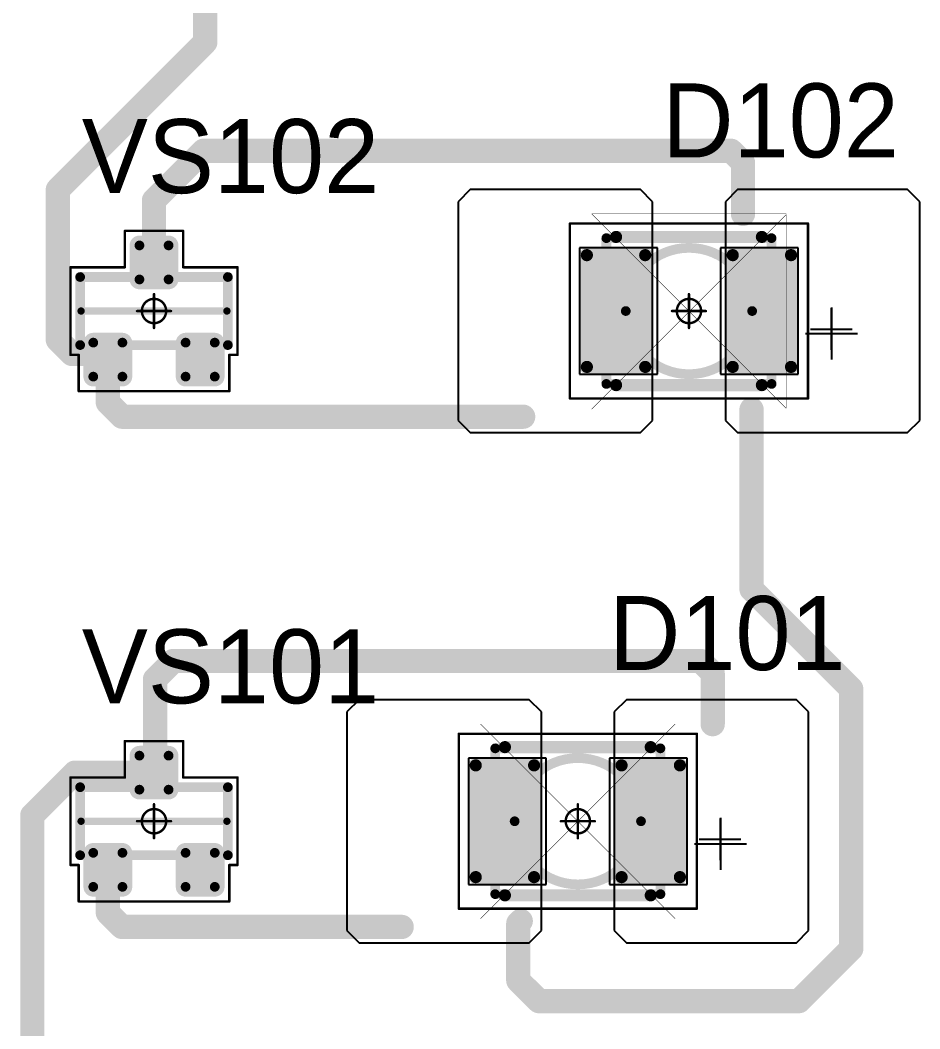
# Model space of a CAD drawing. Header units: millimetres. Extents: x 0 to 395, y 0 to 190.
# Drawn here: x 333.52 to 352.04, y 62.76 to 83.51 of the extents above; entities that cross this region are included whole.
import ezdxf

# ---------------------------------------------------------------- set-up
doc = ezdxf.new("R2010")
doc.units = ezdxf.units.MM
for name, color, linetype in [('Mechanical13', 56, 'Continuous'), ('Mechanical15', 56, 'Continuous'), ('Mechanical5', 56, 'Continuous'), ('TopLayer', 1, 'Continuous'), ('TopOverlay', 2, 'Continuous'), ('TopPaste', 8, 'Continuous'), ('TopSolder', 216, 'Continuous')]:
    doc.layers.add(name, color=color, linetype=linetype)

# ---------------------------------------------------------------- blocks, each defined once
blk = doc.blocks.new('SOT23_1082')
at = {"layer": 'Mechanical13', "const_width": 0.2}
for points in [[(-0.7, 1.52), (0.7, 1.52)], [(-0.7, 1.52), (-0.7, -1.52)], [(0.7, 1.52), (0.7, -1.52)], [(-0.7, -1.52), (0.7, -1.52)]]:
    blk.add_lwpolyline(points, dxfattribs=at)
at = {"layer": 'Mechanical13', "const_width": 0.1}
for points in [[(-0.75, 1.52, 1), (-0.65, 1.52, 1)], [(-0.75, 1.52, 1), (-0.65, 1.52, 1)], [(0.65, 1.52, 1), (0.75, 1.52, 1)], [(0.65, 1.52, 1), (0.75, 1.52, 1)], [(-0.75, -1.52, 1), (-0.65, -1.52, 1)], [(-0.75, -1.52, 1), (-0.65, -1.52, 1)], [(0.65, -1.52, 1), (0.75, -1.52, 1)], [(0.65, -1.52, 1), (0.75, -1.52, 1)]]:
    blk.add_lwpolyline(points, format="xyb", close=True, dxfattribs=at)
at = {"layer": 'Mechanical15', "const_width": 0.05}
for points in [[(-0.9, 1.72), (-0.9, 1.55)], [(-0.9, 1.72), (0.9, 1.72)], [(0.9, 1.72), (0.9, 0.6)], [(-1.65, 1.55), (-1.65, -1.55)], [(-1.65, 1.55), (-0.9, 1.55)], [(0.9, 0.6), (1.65, 0.6)], [(1.65, 0.6), (1.65, -0.6)], [(0, 0.35), (0, -0.35)], [(-0.35, 0), (0.35, 0)], [(0.9, -0.6), (1.65, -0.6)], [(0.9, -0.6), (0.9, -1.72)], [(-1.65, -1.55), (-0.9, -1.55)], [(-0.9, -1.55), (-0.9, -1.72)], [(-0.9, -1.72), (0.9, -1.72)]]:
    blk.add_lwpolyline(points, dxfattribs=at)
at = {"layer": 'Mechanical15'}
for points, const_width in [([(-0.913, 1.72, 1), (-0.888, 1.72, 1)], 0.025), ([(-0.913, 1.72, 1), (-0.888, 1.72, 1)], 0.025), ([(0.888, 1.72, 1), (0.913, 1.72, 1)], 0.025), ([(0.888, 1.72, 1), (0.913, 1.72, 1)], 0.025), ([(-1.662, 1.55, 1), (-1.637, 1.55, 1)], 0.025), ([(-1.662, 1.55, 1), (-1.637, 1.55, 1)], 0.025), ([(-0.913, 1.55, 1), (-0.888, 1.55, 1)], 0.025), ([(-0.913, 1.55, 1), (-0.888, 1.55, 1)], 0.025), ([(0.888, 0.6, 1), (0.913, 0.6, 1)], 0.025), ([(0.888, 0.6, 1), (0.913, 0.6, 1)], 0.025), ([(1.637, 0.6, 1), (1.662, 0.6, 1)], 0.025), ([(1.637, 0.6, 1), (1.662, 0.6, 1)], 0.025), ([(0.25, 0, 1), (-0.25, 0, 1)], 0.05), ([(-0.012, 0.35, 1), (0.012, 0.35, 1)], 0.025), ([(-0.362, 0, 1), (-0.337, 0, 1)], 0.025), ([(-0.262, 0, 1), (-0.238, 0, 1)], 0.025), ([(0.238, 0, 1), (0.262, 0, 1)], 0.025), ([(0.337, 0, 1), (0.362, 0, 1)], 0.025), ([(-0.012, -0.35, 1), (0.012, -0.35, 1)], 0.025), ([(0.888, -0.6, 1), (0.913, -0.6, 1)], 0.025), ([(0.888, -0.6, 1), (0.913, -0.6, 1)], 0.025), ([(1.637, -0.6, 1), (1.662, -0.6, 1)], 0.025), ([(1.637, -0.6, 1), (1.662, -0.6, 1)], 0.025), ([(-1.662, -1.55, 1), (-1.637, -1.55, 1)], 0.025), ([(-1.662, -1.55, 1), (-1.637, -1.55, 1)], 0.025), ([(-0.913, -1.55, 1), (-0.888, -1.55, 1)], 0.025), ([(-0.913, -1.55, 1), (-0.888, -1.55, 1)], 0.025), ([(-0.913, -1.72, 1), (-0.888, -1.72, 1)], 0.025), ([(-0.913, -1.72, 1), (-0.888, -1.72, 1)], 0.025), ([(0.888, -1.72, 1), (0.913, -1.72, 1)], 0.025), ([(0.888, -1.72, 1), (0.913, -1.72, 1)], 0.025)]:
    blk.add_lwpolyline(points, format="xyb", close=True, dxfattribs=dict(at, const_width=const_width))
at = {"layer": 'TopLayer', "const_width": 0.1}
for points in [[(-1.4, 1.25, 1), (-1.3, 1.25, 1)], [(-0.7, 1.25, 1), (-0.6, 1.25, 1)], [(-1.4, 0.65, 1), (-1.3, 0.65, 1)], [(-0.7, 0.65, 1), (-0.6, 0.65, 1)], [(0.6, 0.3, 1), (0.7, 0.3, 1)], [(1.3, 0.3, 1), (1.4, 0.3, 1)], [(0.6, -0.3, 1), (0.7, -0.3, 1)], [(1.3, -0.3, 1), (1.4, -0.3, 1)], [(-1.4, -0.65, 1), (-1.3, -0.65, 1)], [(-0.7, -0.65, 1), (-0.6, -0.65, 1)], [(-1.4, -1.25, 1), (-1.3, -1.25, 1)], [(-0.7, -1.25, 1), (-0.6, -1.25, 1)]]:
    blk.add_lwpolyline(points, format="xyb", close=True, dxfattribs=at)
at = {"layer": 'TopLayer'}
for points in [[(-1.45, 1.25), (-1.45, 0.65), (-0.55, 1.25), (-0.55, 0.65)], [(-1.35, 1.35), (-1.35, 0.55), (-0.65, 1.35), (-0.65, 0.55)], [(0.55, 0.3), (0.55, -0.3), (1.45, 0.3), (1.45, -0.3)], [(0.65, 0.4), (0.65, -0.4), (1.35, 0.4), (1.35, -0.4)], [(-1.35, -0.55), (-1.35, -1.35), (-0.65, -0.55), (-0.65, -1.35)], [(-1.45, -0.65), (-1.45, -1.25), (-0.55, -0.65), (-0.55, -1.25)]]:
    blk.add_solid(points, dxfattribs=at)
at = {"layer": 'TopOverlay', "const_width": 0.15}
blk.add_lwpolyline([(0, 1.5), (0, -1.5)], dxfattribs=at)
at = {"layer": 'TopOverlay', "const_width": 0.075}
for points in [[(-0.038, 1.5, 1), (0.038, 1.5, 1)], [(-0.038, -1.5, 1), (0.038, -1.5, 1)]]:
    blk.add_lwpolyline(points, format="xyb", close=True, dxfattribs=at)
at = {"layer": 'TopPaste', "const_width": 0.075}
for points in [[(-1.387, 1.25, 1), (-1.313, 1.25, 1)], [(-0.687, 1.25, 1), (-0.613, 1.25, 1)], [(-1.387, 0.65, 1), (-1.313, 0.65, 1)], [(-0.687, 0.65, 1), (-0.613, 0.65, 1)], [(0.613, 0.3, 1), (0.687, 0.3, 1)], [(1.313, 0.3, 1), (1.387, 0.3, 1)], [(0.613, -0.3, 1), (0.687, -0.3, 1)], [(1.313, -0.3, 1), (1.387, -0.3, 1)], [(-1.387, -0.65, 1), (-1.313, -0.65, 1)], [(-0.687, -0.65, 1), (-0.613, -0.65, 1)], [(-1.387, -1.25, 1), (-1.313, -1.25, 1)], [(-0.687, -1.25, 1), (-0.613, -1.25, 1)]]:
    blk.add_lwpolyline(points, format="xyb", close=True, dxfattribs=at)
at = {"layer": 'TopPaste'}
for points in [[(-1.425, 1.25), (-1.425, 0.65), (-0.575, 1.25), (-0.575, 0.65)], [(-1.35, 1.325), (-1.35, 0.575), (-0.65, 1.325), (-0.65, 0.575)], [(0.575, 0.3), (0.575, -0.3), (1.425, 0.3), (1.425, -0.3)], [(0.65, 0.375), (0.65, -0.375), (1.35, 0.375), (1.35, -0.375)], [(-1.35, -0.575), (-1.35, -1.325), (-0.65, -0.575), (-0.65, -1.325)], [(-1.425, -0.65), (-1.425, -1.25), (-0.575, -0.65), (-0.575, -1.25)]]:
    blk.add_solid(points, dxfattribs=at)
at = {"layer": 'TopSolder', "const_width": 0.202}
for points in [[(-1.451, 1.25, 1), (-1.249, 1.25, 1)], [(-0.751, 1.25, 1), (-0.549, 1.25, 1)], [(-1.451, 0.65, 1), (-1.249, 0.65, 1)], [(-0.751, 0.65, 1), (-0.549, 0.65, 1)], [(0.549, 0.3, 1), (0.751, 0.3, 1)], [(1.249, 0.3, 1), (1.451, 0.3, 1)], [(0.549, -0.3, 1), (0.751, -0.3, 1)], [(1.249, -0.3, 1), (1.451, -0.3, 1)], [(-1.451, -0.65, 1), (-1.249, -0.65, 1)], [(-0.751, -0.65, 1), (-0.549, -0.65, 1)], [(-1.451, -1.25, 1), (-1.249, -1.25, 1)], [(-0.751, -1.25, 1), (-0.549, -1.25, 1)]]:
    blk.add_lwpolyline(points, format="xyb", close=True, dxfattribs=at)
at = {"layer": 'TopSolder'}
for points in [[(-1.552, 1.25), (-1.552, 0.65), (-0.448, 1.25), (-0.448, 0.65)], [(-1.35, 1.452), (-1.35, 0.448), (-0.65, 1.452), (-0.65, 0.448)], [(0.65, 0.502), (0.65, -0.502), (1.35, 0.502), (1.35, -0.502)], [(0.448, 0.3), (0.448, -0.3), (1.552, 0.3), (1.552, -0.3)], [(-1.35, -0.448), (-1.35, -1.452), (-0.65, -0.448), (-0.65, -1.452)], [(-1.552, -0.65), (-1.552, -1.25), (-0.448, -0.65), (-0.448, -1.25)]]:
    blk.add_solid(points, dxfattribs=at)
blk = doc.blocks.new('SOT23_1083')
at = {"layer": 'Mechanical13', "const_width": 0.2}
for points in [[(-0.7, 1.52), (0.7, 1.52)], [(-0.7, 1.52), (-0.7, -1.52)], [(0.7, 1.52), (0.7, -1.52)], [(-0.7, -1.52), (0.7, -1.52)]]:
    blk.add_lwpolyline(points, dxfattribs=at)
at = {"layer": 'Mechanical13', "const_width": 0.1}
for points in [[(-0.75, 1.52, 1), (-0.65, 1.52, 1)], [(-0.75, 1.52, 1), (-0.65, 1.52, 1)], [(0.65, 1.52, 1), (0.75, 1.52, 1)], [(0.65, 1.52, 1), (0.75, 1.52, 1)], [(-0.75, -1.52, 1), (-0.65, -1.52, 1)], [(-0.75, -1.52, 1), (-0.65, -1.52, 1)], [(0.65, -1.52, 1), (0.75, -1.52, 1)], [(0.65, -1.52, 1), (0.75, -1.52, 1)]]:
    blk.add_lwpolyline(points, format="xyb", close=True, dxfattribs=at)
at = {"layer": 'Mechanical15', "const_width": 0.05}
for points in [[(-0.9, 1.72), (-0.9, 1.55)], [(-0.9, 1.72), (0.9, 1.72)], [(0.9, 1.72), (0.9, 0.6)], [(-1.65, 1.55), (-1.65, -1.55)], [(-1.65, 1.55), (-0.9, 1.55)], [(0.9, 0.6), (1.65, 0.6)], [(1.65, 0.6), (1.65, -0.6)], [(0, 0.35), (0, -0.35)], [(-0.35, 0), (0.35, 0)], [(0.9, -0.6), (1.65, -0.6)], [(0.9, -0.6), (0.9, -1.72)], [(-1.65, -1.55), (-0.9, -1.55)], [(-0.9, -1.55), (-0.9, -1.72)], [(-0.9, -1.72), (0.9, -1.72)]]:
    blk.add_lwpolyline(points, dxfattribs=at)
at = {"layer": 'Mechanical15'}
for points, const_width in [([(-0.913, 1.72, 1), (-0.888, 1.72, 1)], 0.025), ([(-0.913, 1.72, 1), (-0.888, 1.72, 1)], 0.025), ([(0.888, 1.72, 1), (0.913, 1.72, 1)], 0.025), ([(0.888, 1.72, 1), (0.913, 1.72, 1)], 0.025), ([(-1.662, 1.55, 1), (-1.637, 1.55, 1)], 0.025), ([(-1.662, 1.55, 1), (-1.637, 1.55, 1)], 0.025), ([(-0.913, 1.55, 1), (-0.888, 1.55, 1)], 0.025), ([(-0.913, 1.55, 1), (-0.888, 1.55, 1)], 0.025), ([(0.888, 0.6, 1), (0.913, 0.6, 1)], 0.025), ([(0.888, 0.6, 1), (0.913, 0.6, 1)], 0.025), ([(1.637, 0.6, 1), (1.662, 0.6, 1)], 0.025), ([(1.637, 0.6, 1), (1.662, 0.6, 1)], 0.025), ([(0.25, 0, 1), (-0.25, 0, 1)], 0.05), ([(-0.012, 0.35, 1), (0.012, 0.35, 1)], 0.025), ([(-0.362, 0, 1), (-0.337, 0, 1)], 0.025), ([(-0.262, 0, 1), (-0.238, 0, 1)], 0.025), ([(0.238, 0, 1), (0.262, 0, 1)], 0.025), ([(0.337, 0, 1), (0.362, 0, 1)], 0.025), ([(-0.012, -0.35, 1), (0.012, -0.35, 1)], 0.025), ([(0.888, -0.6, 1), (0.913, -0.6, 1)], 0.025), ([(0.888, -0.6, 1), (0.913, -0.6, 1)], 0.025), ([(1.637, -0.6, 1), (1.662, -0.6, 1)], 0.025), ([(1.637, -0.6, 1), (1.662, -0.6, 1)], 0.025), ([(-1.662, -1.55, 1), (-1.637, -1.55, 1)], 0.025), ([(-1.662, -1.55, 1), (-1.637, -1.55, 1)], 0.025), ([(-0.913, -1.55, 1), (-0.888, -1.55, 1)], 0.025), ([(-0.913, -1.55, 1), (-0.888, -1.55, 1)], 0.025), ([(-0.913, -1.72, 1), (-0.888, -1.72, 1)], 0.025), ([(-0.913, -1.72, 1), (-0.888, -1.72, 1)], 0.025), ([(0.888, -1.72, 1), (0.913, -1.72, 1)], 0.025), ([(0.888, -1.72, 1), (0.913, -1.72, 1)], 0.025)]:
    blk.add_lwpolyline(points, format="xyb", close=True, dxfattribs=dict(at, const_width=const_width))
at = {"layer": 'TopLayer', "const_width": 0.1}
for points in [[(-1.4, 1.25, 1), (-1.3, 1.25, 1)], [(-0.7, 1.25, 1), (-0.6, 1.25, 1)], [(-1.4, 0.65, 1), (-1.3, 0.65, 1)], [(-0.7, 0.65, 1), (-0.6, 0.65, 1)], [(0.6, 0.3, 1), (0.7, 0.3, 1)], [(1.3, 0.3, 1), (1.4, 0.3, 1)], [(0.6, -0.3, 1), (0.7, -0.3, 1)], [(1.3, -0.3, 1), (1.4, -0.3, 1)], [(-1.4, -0.65, 1), (-1.3, -0.65, 1)], [(-0.7, -0.65, 1), (-0.6, -0.65, 1)], [(-1.4, -1.25, 1), (-1.3, -1.25, 1)], [(-0.7, -1.25, 1), (-0.6, -1.25, 1)]]:
    blk.add_lwpolyline(points, format="xyb", close=True, dxfattribs=at)
at = {"layer": 'TopLayer'}
for points in [[(-1.45, 1.25), (-1.45, 0.65), (-0.55, 1.25), (-0.55, 0.65)], [(-1.35, 1.35), (-1.35, 0.55), (-0.65, 1.35), (-0.65, 0.55)], [(0.55, 0.3), (0.55, -0.3), (1.45, 0.3), (1.45, -0.3)], [(0.65, 0.4), (0.65, -0.4), (1.35, 0.4), (1.35, -0.4)], [(-1.35, -0.55), (-1.35, -1.35), (-0.65, -0.55), (-0.65, -1.35)], [(-1.45, -0.65), (-1.45, -1.25), (-0.55, -0.65), (-0.55, -1.25)]]:
    blk.add_solid(points, dxfattribs=at)
at = {"layer": 'TopOverlay', "const_width": 0.15}
blk.add_lwpolyline([(0, 1.5), (0, -1.5)], dxfattribs=at)
at = {"layer": 'TopOverlay', "const_width": 0.075}
for points in [[(-0.038, 1.5, 1), (0.038, 1.5, 1)], [(-0.038, -1.5, 1), (0.038, -1.5, 1)]]:
    blk.add_lwpolyline(points, format="xyb", close=True, dxfattribs=at)
at = {"layer": 'TopPaste', "const_width": 0.075}
for points in [[(-1.387, 1.25, 1), (-1.313, 1.25, 1)], [(-0.687, 1.25, 1), (-0.613, 1.25, 1)], [(-1.387, 0.65, 1), (-1.313, 0.65, 1)], [(-0.687, 0.65, 1), (-0.613, 0.65, 1)], [(0.613, 0.3, 1), (0.687, 0.3, 1)], [(1.313, 0.3, 1), (1.387, 0.3, 1)], [(0.613, -0.3, 1), (0.687, -0.3, 1)], [(1.313, -0.3, 1), (1.387, -0.3, 1)], [(-1.387, -0.65, 1), (-1.313, -0.65, 1)], [(-0.687, -0.65, 1), (-0.613, -0.65, 1)], [(-1.387, -1.25, 1), (-1.313, -1.25, 1)], [(-0.687, -1.25, 1), (-0.613, -1.25, 1)]]:
    blk.add_lwpolyline(points, format="xyb", close=True, dxfattribs=at)
at = {"layer": 'TopPaste'}
for points in [[(-1.425, 1.25), (-1.425, 0.65), (-0.575, 1.25), (-0.575, 0.65)], [(-1.35, 1.325), (-1.35, 0.575), (-0.65, 1.325), (-0.65, 0.575)], [(0.575, 0.3), (0.575, -0.3), (1.425, 0.3), (1.425, -0.3)], [(0.65, 0.375), (0.65, -0.375), (1.35, 0.375), (1.35, -0.375)], [(-1.35, -0.575), (-1.35, -1.325), (-0.65, -0.575), (-0.65, -1.325)], [(-1.425, -0.65), (-1.425, -1.25), (-0.575, -0.65), (-0.575, -1.25)]]:
    blk.add_solid(points, dxfattribs=at)
at = {"layer": 'TopSolder', "const_width": 0.202}
for points in [[(-1.451, 1.25, 1), (-1.249, 1.25, 1)], [(-0.751, 1.25, 1), (-0.549, 1.25, 1)], [(-1.451, 0.65, 1), (-1.249, 0.65, 1)], [(-0.751, 0.65, 1), (-0.549, 0.65, 1)], [(0.549, 0.3, 1), (0.751, 0.3, 1)], [(1.249, 0.3, 1), (1.451, 0.3, 1)], [(0.549, -0.3, 1), (0.751, -0.3, 1)], [(1.249, -0.3, 1), (1.451, -0.3, 1)], [(-1.451, -0.65, 1), (-1.249, -0.65, 1)], [(-0.751, -0.65, 1), (-0.549, -0.65, 1)], [(-1.451, -1.25, 1), (-1.249, -1.25, 1)], [(-0.751, -1.25, 1), (-0.549, -1.25, 1)]]:
    blk.add_lwpolyline(points, format="xyb", close=True, dxfattribs=at)
at = {"layer": 'TopSolder'}
for points in [[(-1.552, 1.25), (-1.552, 0.65), (-0.448, 1.25), (-0.448, 0.65)], [(-1.35, 1.452), (-1.35, 0.448), (-0.65, 1.452), (-0.65, 0.448)], [(0.65, 0.502), (0.65, -0.502), (1.35, 0.502), (1.35, -0.502)], [(0.448, 0.3), (0.448, -0.3), (1.552, 0.3), (1.552, -0.3)], [(-1.35, -0.448), (-1.35, -1.452), (-0.65, -0.448), (-0.65, -1.452)], [(-1.552, -0.65), (-1.552, -1.25), (-0.448, -0.65), (-0.448, -1.25)]]:
    blk.add_solid(points, dxfattribs=at)
blk = doc.blocks.new('T66G_4_1231')
at = {"layer": 'Mechanical13'}
for p, q in [((2.936, 0.071), (2.936, -1)), ((2.4, -0.464), (3.471, -0.464))]:
    blk.add_line(p, q, dxfattribs=at)
at = {"layer": 'Mechanical13', "const_width": 0.2}
for points in [[(-1.7, 1.5), (1.7, 1.5)], [(-1.7, -1.5), (-1.7, 1.5)], [(1.7, -1.5), (1.7, 1.5)], [(-1.7, -1.5), (1.7, -1.5)]]:
    blk.add_lwpolyline(points, dxfattribs=at)
at = {"layer": 'Mechanical13'}
for points, const_width in [([(-1.75, 1.5, 1), (-1.65, 1.5, 1)], 0.1), ([(-1.75, 1.5, 1), (-1.65, 1.5, 1)], 0.1), ([(1.65, 1.5, 1), (1.75, 1.5, 1)], 0.1), ([(1.65, 1.5, 1), (1.75, 1.5, 1)], 0.1), ([(1.3, 0, 1), (-1.3, 0, 1)], 0.2), ([(-1.35, 0, 1), (-1.25, 0, 1)], 0.1), ([(1.25, 0, 1), (1.35, 0, 1)], 0.1), ([(-1.75, -1.5, 1), (-1.65, -1.5, 1)], 0.1), ([(-1.75, -1.5, 1), (-1.65, -1.5, 1)], 0.1), ([(1.65, -1.5, 1), (1.75, -1.5, 1)], 0.1), ([(1.65, -1.5, 1), (1.75, -1.5, 1)], 0.1)]:
    blk.add_lwpolyline(points, format="xyb", close=True, dxfattribs=dict(at, const_width=const_width))
at = {"layer": 'Mechanical15', "const_width": 0.05}
for points in [[(-2.45, -1.8), (-2.45, 1.8)], [(-2.45, 1.8), (2.45, 1.8)], [(2.45, -1.8), (2.45, 1.8)], [(0, -0.35), (0, 0.35)], [(-0.35, 0), (0.35, 0)], [(-2.45, -1.8), (2.45, -1.8)]]:
    blk.add_lwpolyline(points, dxfattribs=at)
at = {"layer": 'Mechanical15'}
for points, const_width in [([(-2.462, 1.8, 1), (-2.438, 1.8, 1)], 0.025), ([(-2.462, 1.8, 1), (-2.438, 1.8, 1)], 0.025), ([(2.438, 1.8, 1), (2.462, 1.8, 1)], 0.025), ([(2.438, 1.8, 1), (2.462, 1.8, 1)], 0.025), ([(0.25, 0, 1), (-0.25, 0, 1)], 0.05), ([(-0.012, 0.35, 1), (0.012, 0.35, 1)], 0.025), ([(-0.362, 0, 1), (-0.337, 0, 1)], 0.025), ([(-0.262, 0, 1), (-0.238, 0, 1)], 0.025), ([(0.238, 0, 1), (0.262, 0, 1)], 0.025), ([(0.337, 0, 1), (0.362, 0, 1)], 0.025), ([(-0.012, -0.35, 1), (0.012, -0.35, 1)], 0.025), ([(-2.462, -1.8, 1), (-2.438, -1.8, 1)], 0.025), ([(-2.462, -1.8, 1), (-2.438, -1.8, 1)], 0.025), ([(2.438, -1.8, 1), (2.462, -1.8, 1)], 0.025), ([(2.438, -1.8, 1), (2.462, -1.8, 1)], 0.025)]:
    blk.add_lwpolyline(points, format="xyb", close=True, dxfattribs=dict(at, const_width=const_width))
at = {"layer": 'TopLayer'}
for p, q in [((-4.5, 2.5), (-4.75, 2.25)), ((-1, 2.5), (-4.5, 2.5)), ((-0.75, 2.25), (-1, 2.5)), ((1, 2.5), (0.75, 2.25)), ((4.5, 2.5), (1, 2.5)), ((4.75, 2.25), (4.5, 2.5)), ((-4.75, 2.25), (-4.75, -2.25)), ((-0.75, -2.25), (-0.75, 2.25)), ((0.75, 2.25), (0.75, -2.25)), ((4.75, -2.25), (4.75, 2.25)), ((-4.75, -2.25), (-4.5, -2.5)), ((-1, -2.5), (-0.75, -2.25)), ((0.75, -2.25), (1, -2.5)), ((4.5, -2.5), (4.75, -2.25)), ((-4.5, -2.5), (-1, -2.5)), ((1, -2.5), (4.5, -2.5))]:
    blk.add_line(p, q, dxfattribs=at)
at = {"layer": 'TopLayer', "const_width": 0.15}
for points in [[(-2.175, 1.15, 1), (-2.025, 1.15, 1)], [(-0.975, 1.15, 1), (-0.825, 1.15, 1)], [(0.825, 1.15, 1), (0.975, 1.15, 1)], [(2.025, 1.15, 1), (2.175, 1.15, 1)], [(-2.175, -1.15, 1), (-2.025, -1.15, 1)], [(-0.975, -1.15, 1), (-0.825, -1.15, 1)], [(0.825, -1.15, 1), (0.975, -1.15, 1)], [(2.025, -1.15, 1), (2.175, -1.15, 1)]]:
    blk.add_lwpolyline(points, format="xyb", close=True, dxfattribs=at)
at = {"layer": 'TopLayer'}
for points in [[(-0.9, 1.3), (-2.1, 1.3), (-0.9, -1.3), (-2.1, -1.3)], [(2.1, 1.3), (0.9, 1.3), (2.1, -1.3), (0.9, -1.3)], [(-0.75, 1.15), (-2.25, 1.15), (-0.75, -1.15), (-2.25, -1.15)], [(2.25, 1.15), (0.75, 1.15), (2.25, -1.15), (0.75, -1.15)]]:
    blk.add_solid(points, dxfattribs=at)
at = {"layer": 'TopOverlay'}
for p, q in [((2.928, 0.057), (2.928, -0.8)), ((2.5, -0.372), (3.357, -0.372))]:
    blk.add_line(p, q, dxfattribs=at)
at = {"layer": 'TopOverlay', "const_width": 0.25}
for points in [[(-1.5, 1.525), (1.5, 1.525)], [(-1.5, -1.525), (1.5, -1.525)]]:
    blk.add_lwpolyline(points, dxfattribs=at)
at = {"layer": 'TopOverlay', "const_width": 0.125}
for points in [[(-1.562, 1.525, 1), (-1.438, 1.525, 1)], [(1.438, 1.525, 1), (1.562, 1.525, 1)], [(-1.562, -1.525, 1), (-1.438, -1.525, 1)], [(1.438, -1.525, 1), (1.562, -1.525, 1)]]:
    blk.add_lwpolyline(points, format="xyb", close=True, dxfattribs=at)
at = {"layer": 'TopPaste', "const_width": 0.125}
for points in [[(-2.163, 1.15, 1), (-2.038, 1.15, 1)], [(-0.963, 1.15, 1), (-0.838, 1.15, 1)], [(0.838, 1.15, 1), (0.963, 1.15, 1)], [(2.038, 1.15, 1), (2.163, 1.15, 1)], [(-2.163, -1.15, 1), (-2.038, -1.15, 1)], [(-0.963, -1.15, 1), (-0.838, -1.15, 1)], [(0.838, -1.15, 1), (0.963, -1.15, 1)], [(2.038, -1.15, 1), (2.163, -1.15, 1)]]:
    blk.add_lwpolyline(points, format="xyb", close=True, dxfattribs=at)
at = {"layer": 'TopPaste'}
for points in [[(-0.9, 1.275), (-2.1, 1.275), (-0.9, -1.275), (-2.1, -1.275)], [(2.1, 1.275), (0.9, 1.275), (2.1, -1.275), (0.9, -1.275)], [(-0.775, 1.15), (-2.225, 1.15), (-0.775, -1.15), (-2.225, -1.15)], [(2.225, 1.15), (0.775, 1.15), (2.225, -1.15), (0.775, -1.15)]]:
    blk.add_solid(points, dxfattribs=at)
at = {"layer": 'TopSolder'}
for p, q in [((-2.25, 1.3), (-2.25, -1.3)), ((-0.65, 1.3), (-2.25, 1.3)), ((-0.65, -1.3), (-0.65, 1.3)), ((0.65, 1.3), (0.65, -1.3)), ((2.25, 1.3), (0.65, 1.3)), ((2.25, -1.3), (2.25, 1.3)), ((-2.25, -1.3), (-0.65, -1.3)), ((0.65, -1.3), (2.25, -1.3))]:
    blk.add_line(p, q, dxfattribs=at)
blk = doc.blocks.new('T66G_4_1232')
at = {"layer": 'Mechanical13'}
for p, q in [((2.936, 0.071), (2.936, -1)), ((2.4, -0.464), (3.471, -0.464))]:
    blk.add_line(p, q, dxfattribs=at)
at = {"layer": 'Mechanical13', "const_width": 0.2}
for points in [[(-1.7, 1.5), (1.7, 1.5)], [(-1.7, -1.5), (-1.7, 1.5)], [(1.7, -1.5), (1.7, 1.5)], [(-1.7, -1.5), (1.7, -1.5)]]:
    blk.add_lwpolyline(points, dxfattribs=at)
at = {"layer": 'Mechanical13'}
for points, const_width in [([(-1.75, 1.5, 1), (-1.65, 1.5, 1)], 0.1), ([(-1.75, 1.5, 1), (-1.65, 1.5, 1)], 0.1), ([(1.65, 1.5, 1), (1.75, 1.5, 1)], 0.1), ([(1.65, 1.5, 1), (1.75, 1.5, 1)], 0.1), ([(1.3, 0, 1), (-1.3, 0, 1)], 0.2), ([(-1.35, 0, 1), (-1.25, 0, 1)], 0.1), ([(1.25, 0, 1), (1.35, 0, 1)], 0.1), ([(-1.75, -1.5, 1), (-1.65, -1.5, 1)], 0.1), ([(-1.75, -1.5, 1), (-1.65, -1.5, 1)], 0.1), ([(1.65, -1.5, 1), (1.75, -1.5, 1)], 0.1), ([(1.65, -1.5, 1), (1.75, -1.5, 1)], 0.1)]:
    blk.add_lwpolyline(points, format="xyb", close=True, dxfattribs=dict(at, const_width=const_width))
at = {"layer": 'Mechanical15', "const_width": 0.05}
for points in [[(-2.45, -1.8), (-2.45, 1.8)], [(-2.45, 1.8), (2.45, 1.8)], [(2.45, -1.8), (2.45, 1.8)], [(0, -0.35), (0, 0.35)], [(-0.35, 0), (0.35, 0)], [(-2.45, -1.8), (2.45, -1.8)]]:
    blk.add_lwpolyline(points, dxfattribs=at)
at = {"layer": 'Mechanical15'}
for points, const_width in [([(-2.462, 1.8, 1), (-2.438, 1.8, 1)], 0.025), ([(-2.462, 1.8, 1), (-2.438, 1.8, 1)], 0.025), ([(2.438, 1.8, 1), (2.462, 1.8, 1)], 0.025), ([(2.438, 1.8, 1), (2.462, 1.8, 1)], 0.025), ([(0.25, 0, 1), (-0.25, 0, 1)], 0.05), ([(-0.012, 0.35, 1), (0.012, 0.35, 1)], 0.025), ([(-0.362, 0, 1), (-0.337, 0, 1)], 0.025), ([(-0.262, 0, 1), (-0.238, 0, 1)], 0.025), ([(0.238, 0, 1), (0.262, 0, 1)], 0.025), ([(0.337, 0, 1), (0.362, 0, 1)], 0.025), ([(-0.012, -0.35, 1), (0.012, -0.35, 1)], 0.025), ([(-2.462, -1.8, 1), (-2.438, -1.8, 1)], 0.025), ([(-2.462, -1.8, 1), (-2.438, -1.8, 1)], 0.025), ([(2.438, -1.8, 1), (2.462, -1.8, 1)], 0.025), ([(2.438, -1.8, 1), (2.462, -1.8, 1)], 0.025)]:
    blk.add_lwpolyline(points, format="xyb", close=True, dxfattribs=dict(at, const_width=const_width))
at = {"layer": 'TopLayer'}
for p, q in [((-4.5, 2.5), (-4.75, 2.25)), ((-1, 2.5), (-4.5, 2.5)), ((-0.75, 2.25), (-1, 2.5)), ((1, 2.5), (0.75, 2.25)), ((4.5, 2.5), (1, 2.5)), ((4.75, 2.25), (4.5, 2.5)), ((-4.75, 2.25), (-4.75, -2.25)), ((-0.75, -2.25), (-0.75, 2.25)), ((0.75, 2.25), (0.75, -2.25)), ((4.75, -2.25), (4.75, 2.25)), ((-4.75, -2.25), (-4.5, -2.5)), ((-1, -2.5), (-0.75, -2.25)), ((0.75, -2.25), (1, -2.5)), ((4.5, -2.5), (4.75, -2.25)), ((-4.5, -2.5), (-1, -2.5)), ((1, -2.5), (4.5, -2.5))]:
    blk.add_line(p, q, dxfattribs=at)
at = {"layer": 'TopLayer', "const_width": 0.15}
for points in [[(-2.175, 1.15, 1), (-2.025, 1.15, 1)], [(-0.975, 1.15, 1), (-0.825, 1.15, 1)], [(0.825, 1.15, 1), (0.975, 1.15, 1)], [(2.025, 1.15, 1), (2.175, 1.15, 1)], [(-2.175, -1.15, 1), (-2.025, -1.15, 1)], [(-0.975, -1.15, 1), (-0.825, -1.15, 1)], [(0.825, -1.15, 1), (0.975, -1.15, 1)], [(2.025, -1.15, 1), (2.175, -1.15, 1)]]:
    blk.add_lwpolyline(points, format="xyb", close=True, dxfattribs=at)
at = {"layer": 'TopLayer'}
for points in [[(-0.9, 1.3), (-2.1, 1.3), (-0.9, -1.3), (-2.1, -1.3)], [(2.1, 1.3), (0.9, 1.3), (2.1, -1.3), (0.9, -1.3)], [(-0.75, 1.15), (-2.25, 1.15), (-0.75, -1.15), (-2.25, -1.15)], [(2.25, 1.15), (0.75, 1.15), (2.25, -1.15), (0.75, -1.15)]]:
    blk.add_solid(points, dxfattribs=at)
at = {"layer": 'TopOverlay'}
for p, q in [((2.928, 0.057), (2.928, -0.8)), ((2.5, -0.372), (3.357, -0.372))]:
    blk.add_line(p, q, dxfattribs=at)
at = {"layer": 'TopOverlay', "const_width": 0.25}
for points in [[(-1.5, 1.525), (1.5, 1.525)], [(-1.5, -1.525), (1.5, -1.525)]]:
    blk.add_lwpolyline(points, dxfattribs=at)
at = {"layer": 'TopOverlay', "const_width": 0.125}
for points in [[(-1.562, 1.525, 1), (-1.438, 1.525, 1)], [(1.438, 1.525, 1), (1.562, 1.525, 1)], [(-1.562, -1.525, 1), (-1.438, -1.525, 1)], [(1.438, -1.525, 1), (1.562, -1.525, 1)]]:
    blk.add_lwpolyline(points, format="xyb", close=True, dxfattribs=at)
at = {"layer": 'TopPaste', "const_width": 0.125}
for points in [[(-2.163, 1.15, 1), (-2.038, 1.15, 1)], [(-0.963, 1.15, 1), (-0.838, 1.15, 1)], [(0.838, 1.15, 1), (0.963, 1.15, 1)], [(2.038, 1.15, 1), (2.163, 1.15, 1)], [(-2.163, -1.15, 1), (-2.038, -1.15, 1)], [(-0.963, -1.15, 1), (-0.838, -1.15, 1)], [(0.838, -1.15, 1), (0.963, -1.15, 1)], [(2.038, -1.15, 1), (2.163, -1.15, 1)]]:
    blk.add_lwpolyline(points, format="xyb", close=True, dxfattribs=at)
at = {"layer": 'TopPaste'}
for points in [[(-0.9, 1.275), (-2.1, 1.275), (-0.9, -1.275), (-2.1, -1.275)], [(2.1, 1.275), (0.9, 1.275), (2.1, -1.275), (0.9, -1.275)], [(-0.775, 1.15), (-2.225, 1.15), (-0.775, -1.15), (-2.225, -1.15)], [(2.225, 1.15), (0.775, 1.15), (2.225, -1.15), (0.775, -1.15)]]:
    blk.add_solid(points, dxfattribs=at)
at = {"layer": 'TopSolder'}
for p, q in [((-2.25, 1.3), (-2.25, -1.3)), ((-0.65, 1.3), (-2.25, 1.3)), ((-0.65, -1.3), (-0.65, 1.3)), ((0.65, 1.3), (0.65, -1.3)), ((2.25, 1.3), (0.65, 1.3)), ((2.25, -1.3), (2.25, 1.3)), ((-2.25, -1.3), (-0.65, -1.3)), ((0.65, -1.3), (2.25, -1.3))]:
    blk.add_line(p, q, dxfattribs=at)

msp = doc.modelspace()

# ---------------------------------------------------------------- linework, layer by layer
at = {"layer": 'Mechanical5'}
for points, const_width in [([(345.287, 79.527), (349.287, 75.527)], 0.01), ([(345.287, 75.512), (349.287, 79.512)], 0.01), ([(345.287, 79.527), (349.287, 79.527)], 0.001), ([(345.287, 75.512), (345.287, 79.527)], 0.001), ([(349.287, 75.527), (349.287, 79.512)], 0.001), ([(345.287, 75.527), (349.287, 75.527)], 0.001), ([(343, 65.027), (347, 69.027)], 0.01), ([(343, 69.027), (347, 65.027)], 0.01), ([(343, 69.027), (347, 69.027)], 0.001), ([(343, 65.027), (343, 69.027)], 0.001), ([(347, 65.027), (347, 69.027)], 0.001), ([(343, 65.027), (347, 65.027)], 0.001)]:
    msp.add_lwpolyline(points, dxfattribs=dict(at, const_width=const_width))
for points, const_width in [([(345.285, 79.527, 1), (345.29, 79.527, 1)], 0.005), ([(345.287, 79.527, 1), (345.288, 79.527, 1)], 0.0005), ([(345.287, 79.527, 1), (345.288, 79.527, 1)], 0.0005), ([(349.285, 79.512, 1), (349.29, 79.512, 1)], 0.005), ([(349.287, 79.527, 1), (349.288, 79.527, 1)], 0.0005), ([(349.287, 79.512, 1), (349.288, 79.512, 1)], 0.0005), ([(345.285, 75.512, 1), (345.29, 75.512, 1)], 0.005), ([(345.287, 75.527, 1), (345.288, 75.527, 1)], 0.0005), ([(345.287, 75.512, 1), (345.288, 75.512, 1)], 0.0005), ([(349.285, 75.527, 1), (349.29, 75.527, 1)], 0.005), ([(349.287, 75.527, 1), (349.288, 75.527, 1)], 0.0005), ([(349.287, 75.527, 1), (349.288, 75.527, 1)], 0.0005), ([(342.998, 69.027, 1), (343.003, 69.027, 1)], 0.005), ([(343, 69.027, 1), (343, 69.027, 1)], 0.0005), ([(343, 69.027, 1), (343, 69.027, 1)], 0.0005), ([(346.998, 69.027, 1), (347.003, 69.027, 1)], 0.005), ([(347, 69.027, 1), (347, 69.027, 1)], 0.0005), ([(347, 69.027, 1), (347, 69.027, 1)], 0.0005), ([(342.998, 65.027, 1), (343.003, 65.027, 1)], 0.005), ([(343, 65.027, 1), (343, 65.027, 1)], 0.0005), ([(343, 65.027, 1), (343, 65.027, 1)], 0.0005), ([(346.998, 65.027, 1), (347.003, 65.027, 1)], 0.005), ([(347, 65.027, 1), (347, 65.027, 1)], 0.0005), ([(347, 65.027, 1), (347, 65.027, 1)], 0.0005)]:
    msp.add_lwpolyline(points, format="xyb", close=True, dxfattribs=dict(at, const_width=const_width))
at = {"layer": 'TopLayer', "const_width": 0.5}
for points in [[(337.334, 83.059), (337.334, 87.152)], [(334.3, 80.025), (337.334, 83.059)], [(336.279, 79.806), (337.299, 80.825)], [(337.299, 80.825), (348.151, 80.825)], [(348.151, 80.825), (348.399, 80.577)], [(348.399, 79.525), (348.399, 80.577)], [(334.3, 76.936), (334.3, 80.025)], [(336.279, 78.527), (336.279, 79.806)], [(334.3, 76.936), (334.593, 76.643)], [(334.593, 76.643), (335.214, 76.643)], [(335.214, 76.643), (335.329, 76.527)], [(335.329, 75.645), (335.329, 76.527)], [(335.329, 75.645), (335.622, 75.352)], [(335.622, 75.352), (343.875, 75.352)], [(348.575, 71.8), (348.575, 75.5)], [(348.575, 71.8), (350.625, 69.75)], [(336.3, 69.95), (336.675, 70.325)], [(336.675, 70.325), (347.527, 70.325)], [(347.527, 70.325), (347.775, 70.077)], [(336.3, 68.027), (336.3, 69.95)], [(347.775, 69.025), (347.775, 70.077)], [(350.625, 64.4), (350.625, 69.75)], [(333.775, 67.15), (334.652, 68.027)], [(334.652, 68.027), (336.279, 68.027)], [(333.775, 55.828), (333.775, 67.15)], [(335.329, 65.145), (335.329, 66.027)], [(335.329, 65.145), (335.622, 64.852)], [(343.775, 64.925), (343.825, 64.975)], [(335.622, 64.852), (341.375, 64.852)], [(343.775, 63.75), (343.775, 64.925)], [(349.55, 63.325), (350.625, 64.4)], [(343.775, 63.75), (344.2, 63.325)], [(344.2, 63.325), (349.55, 63.325)]]:
    msp.add_lwpolyline(points, dxfattribs=at)
at = {"layer": 'TopLayer', "const_width": 0.25}
for points in [[(337.209, 83.059, 1), (337.459, 83.059, 1)], [(337.209, 83.059, 1), (337.459, 83.059, 1)], [(337.174, 80.825, 1), (337.424, 80.825, 1)], [(337.174, 80.825, 1), (337.424, 80.825, 1)], [(348.026, 80.825, 1), (348.276, 80.825, 1)], [(348.026, 80.825, 1), (348.276, 80.825, 1)], [(348.274, 80.577, 1), (348.524, 80.577, 1)], [(348.274, 80.577, 1), (348.524, 80.577, 1)], [(334.175, 80.025, 1), (334.425, 80.025, 1)], [(334.175, 80.025, 1), (334.425, 80.025, 1)], [(336.154, 79.806, 1), (336.404, 79.806, 1)], [(336.154, 79.806, 1), (336.404, 79.806, 1)], [(348.274, 79.525, 1), (348.524, 79.525, 1)], [(336.154, 78.527, 1), (336.404, 78.527, 1)], [(334.175, 76.936, 1), (334.425, 76.936, 1)], [(334.175, 76.936, 1), (334.425, 76.936, 1)], [(334.468, 76.643, 1), (334.718, 76.643, 1)], [(334.468, 76.643, 1), (334.718, 76.643, 1)], [(335.089, 76.643, 1), (335.339, 76.643, 1)], [(335.089, 76.643, 1), (335.339, 76.643, 1)], [(335.204, 76.527, 1), (335.454, 76.527, 1)], [(335.204, 76.527, 1), (335.454, 76.527, 1)], [(335.204, 75.645, 1), (335.454, 75.645, 1)], [(335.204, 75.645, 1), (335.454, 75.645, 1)], [(335.497, 75.352, 1), (335.747, 75.352, 1)], [(335.497, 75.352, 1), (335.747, 75.352, 1)], [(343.75, 75.352, 1), (344, 75.352, 1)], [(348.45, 75.5, 1), (348.7, 75.5, 1)], [(348.45, 71.8, 1), (348.7, 71.8, 1)], [(348.45, 71.8, 1), (348.7, 71.8, 1)], [(336.55, 70.325, 1), (336.8, 70.325, 1)], [(336.55, 70.325, 1), (336.8, 70.325, 1)], [(347.402, 70.325, 1), (347.652, 70.325, 1)], [(347.402, 70.325, 1), (347.652, 70.325, 1)], [(336.175, 69.95, 1), (336.425, 69.95, 1)], [(336.175, 69.95, 1), (336.425, 69.95, 1)], [(347.65, 70.077, 1), (347.9, 70.077, 1)], [(347.65, 70.077, 1), (347.9, 70.077, 1)], [(350.5, 69.75, 1), (350.75, 69.75, 1)], [(350.5, 69.75, 1), (350.75, 69.75, 1)], [(347.65, 69.025, 1), (347.9, 69.025, 1)], [(334.527, 68.027, 1), (334.777, 68.027, 1)], [(334.527, 68.027, 1), (334.777, 68.027, 1)], [(336.154, 68.027, 1), (336.404, 68.027, 1)], [(336.175, 68.027, 1), (336.425, 68.027, 1)], [(333.65, 67.15, 1), (333.9, 67.15, 1)], [(333.65, 67.15, 1), (333.9, 67.15, 1)], [(335.204, 66.027, 1), (335.454, 66.027, 1)], [(335.204, 65.145, 1), (335.454, 65.145, 1)], [(335.204, 65.145, 1), (335.454, 65.145, 1)], [(343.7, 64.975, 1), (343.95, 64.975, 1)], [(335.497, 64.852, 1), (335.747, 64.852, 1)], [(335.497, 64.852, 1), (335.747, 64.852, 1)], [(341.25, 64.852, 1), (341.5, 64.852, 1)], [(343.65, 64.925, 1), (343.9, 64.925, 1)], [(343.65, 64.925, 1), (343.9, 64.925, 1)], [(350.5, 64.4, 1), (350.75, 64.4, 1)], [(350.5, 64.4, 1), (350.75, 64.4, 1)], [(343.65, 63.75, 1), (343.9, 63.75, 1)], [(343.65, 63.75, 1), (343.9, 63.75, 1)], [(344.075, 63.325, 1), (344.325, 63.325, 1)], [(344.075, 63.325, 1), (344.325, 63.325, 1)], [(349.425, 63.325, 1), (349.675, 63.325, 1)], [(349.425, 63.325, 1), (349.675, 63.325, 1)]]:
    msp.add_lwpolyline(points, format="xyb", close=True, dxfattribs=at)

# ---------------------------------------------------------------- block references
for name, p, rotation in [('T66G_4_1231', (347.287, 77.527), 360), ('SOT23_1082', (336.279, 77.527), 90), ('T66G_4_1232', (345, 67.027), 360), ('SOT23_1083', (336.279, 67.027), 90)]:
    msp.add_blockref(name, p, dxfattribs=dict(rotation=rotation))

# ---------------------------------------------------------------- texts
at = {"layer": 'TopOverlay'}
for s, p in [('D102', (346.734, 80.688)), ('VS102', (334.793, 79.953)), ('D101', (345.638, 70.138)), ('VS101', (334.793, 69.453))]:
    msp.add_text(s, height=1.524, dxfattribs=at).set_placement(p)

doc.saveas('drawing.dxf')
